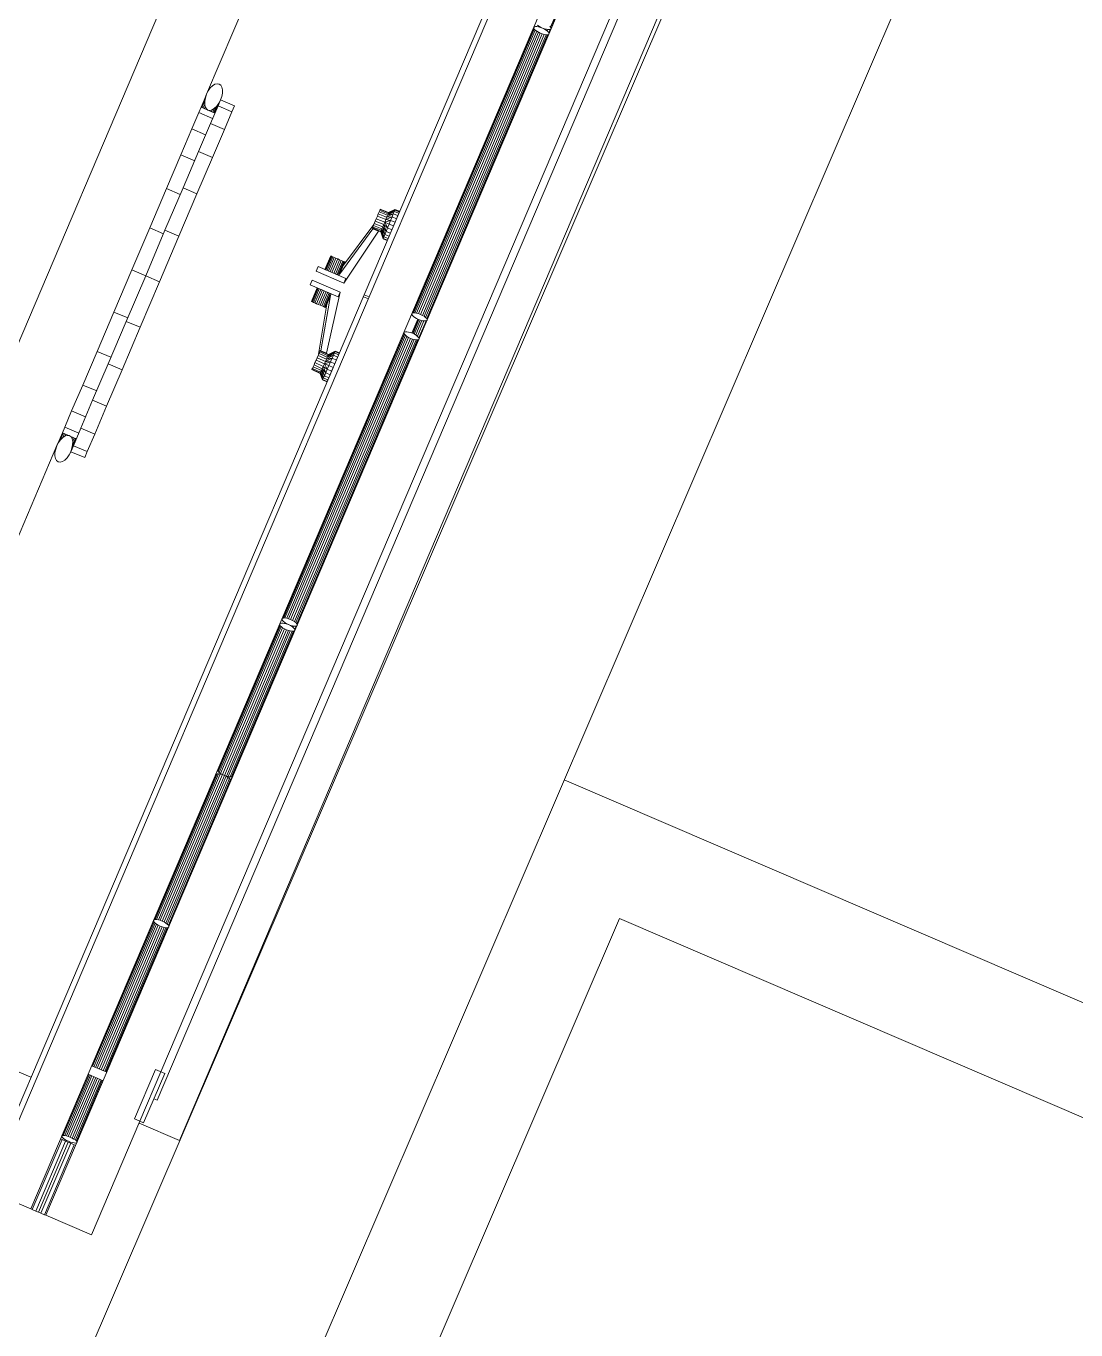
# Model space of a CAD drawing. Header units: metres. Extents: x -48 to 2360, y -1392 to 453.
# Drawn here: x 706.592 to 707.586, y -1268.038 to -1266.804 of the extents above; entities that cross this region are included whole.
import ezdxf

# ---------------------------------------------------------------- set-up
doc = ezdxf.new("R2010")
doc.units = ezdxf.units.M
doc.layers.add('MUEBLES', color=223, linetype='Continuous', lineweight=5, transparency=0.3)
doc.layers.add('TODO', color=210, linetype='Continuous', lineweight=5)

msp = doc.modelspace()

# ---------------------------------------------------------------- linework, layer by layer
at = {"layer": 'MUEBLES', "transparency": 33554585}
for p, q in [((706.7374, -1267.8589), (707.5251, -1266.0092)), ((707.4305, -1266.1436), (706.7163, -1267.8207)), ((707.2782, -1266.199), (706.9122, -1267.0582)), ((706.9169, -1267.0602), (707.2829, -1266.201)), ((707.3107, -1266.2465), (706.5965, -1267.9236)), ((706.6109, -1267.9297), (707.3251, -1266.2527)), ((707.3683, -1266.2711), (706.7198, -1267.7938)), ((706.7629, -1266.8684), (706.9809, -1266.3565)), ((706.3636, -1267.6232), (706.8888, -1266.39)), ((707.1476, -1266.6669), (707.0888, -1266.8048)), ((707.1481, -1266.6678), (707.0893, -1266.8057)), ((707.0728, -1266.8051), (707.0734, -1266.8046)), ((707.0734, -1266.8046), (707.0743, -1266.8043)), ((707.0743, -1266.8043), (707.0757, -1266.8043)), ((707.0757, -1266.8043), (707.0773, -1266.8046)), ((707.0776, -1266.8039), (707.0763, -1266.8029)), ((707.0773, -1266.8046), (707.0792, -1266.8051)), ((707.0793, -1266.8049), (707.0776, -1266.8039)), ((707.0792, -1266.8051), (707.0811, -1266.8058)), ((707.0811, -1266.8057), (707.0793, -1266.8049)), ((707.0879, -1266.8038), (707.0888, -1266.8048)), ((707.0888, -1266.8048), (707.0893, -1266.8057)), ((707.0154, -1266.9407), (707.0728, -1266.8058)), ((707.0161, -1266.941), (707.0733, -1266.8067)), ((707.0172, -1266.9415), (707.0742, -1266.8077)), ((707.0187, -1266.9421), (707.0756, -1266.8087)), ((707.0205, -1266.9429), (707.0772, -1266.8097)), ((707.079, -1266.8106), (707.0223, -1266.9437)), ((707.0809, -1266.8113), (707.0242, -1266.9445)), ((707.0828, -1266.8118), (707.0259, -1266.9452)), ((707.0844, -1266.812), (707.0274, -1266.9458)), ((707.0858, -1266.812), (707.0286, -1266.9463)), ((707.0867, -1266.8117), (707.0293, -1266.9466)), ((707.0728, -1266.8058), (707.0728, -1266.8051)), ((707.0733, -1266.8067), (707.0728, -1266.8058)), ((707.0742, -1266.8077), (707.0733, -1266.8067)), ((707.0756, -1266.8087), (707.0742, -1266.8077)), ((707.0772, -1266.8097), (707.0756, -1266.8087)), ((707.079, -1266.8106), (707.0772, -1266.8097)), ((707.0809, -1266.8113), (707.079, -1266.8106)), ((707.0806, -1266.8055), (707.0805, -1266.8056)), ((707.0808, -1266.8057), (707.0808, -1266.8056)), ((707.0828, -1266.8118), (707.0809, -1266.8113)), ((707.083, -1266.8064), (707.0811, -1266.8057)), ((707.0811, -1266.8058), (707.0829, -1266.8067)), ((707.0815, -1266.806), (707.0815, -1266.8059)), ((707.0826, -1266.8065), (707.0827, -1266.8063)), ((707.0844, -1266.812), (707.0828, -1266.8118)), ((707.0829, -1266.8067), (707.0845, -1266.8076)), ((707.0848, -1266.8069), (707.083, -1266.8064)), ((707.084, -1266.8073), (707.0843, -1266.8068)), ((707.0858, -1266.812), (707.0844, -1266.812)), ((707.0845, -1266.8076), (707.0859, -1266.8086)), ((707.0865, -1266.8072), (707.0848, -1266.8069)), ((707.0856, -1266.8085), (707.0862, -1266.8072)), ((707.0867, -1266.8117), (707.0858, -1266.812)), ((707.0859, -1266.8086), (707.0868, -1266.8096)), ((707.0878, -1266.8072), (707.0865, -1266.8072)), ((707.0872, -1266.8112), (707.0867, -1266.8117)), ((707.0868, -1266.8096), (707.0873, -1266.8105)), ((707.0884, -1266.807), (707.0871, -1266.8102)), ((707.0873, -1266.8105), (707.0872, -1266.8112)), ((707.0888, -1266.8069), (707.0878, -1266.8072)), ((707.0893, -1266.8064), (707.0888, -1266.8069)), ((707.0893, -1266.8057), (707.0893, -1266.8064)), ((706.763, -1266.8682), (706.7646, -1266.8651)), ((706.7646, -1266.8651), (706.7665, -1266.8624)), ((706.7665, -1266.8624), (706.7686, -1266.8603)), ((706.7686, -1266.8603), (706.7708, -1266.8589)), ((706.7708, -1266.8589), (706.7729, -1266.8584)), ((706.7729, -1266.8584), (706.7748, -1266.8587)), ((706.7748, -1266.8587), (706.7764, -1266.8598)), ((706.7764, -1266.8598), (706.7774, -1266.8618)), ((706.7774, -1266.8618), (706.778, -1266.8643)), ((706.778, -1266.8643), (706.7779, -1266.8673)), ((706.7606, -1266.8739), (706.7577, -1266.8806)), ((706.7595, -1266.8771), (706.758, -1266.8806)), ((706.7612, -1266.8749), (706.7589, -1266.8802)), ((706.7595, -1266.8771), (706.7589, -1266.8802)), ((706.7618, -1266.8717), (706.7595, -1266.8771)), ((706.7606, -1266.8739), (706.7595, -1266.8771)), ((706.7612, -1266.8778), (706.7597, -1266.8814)), ((706.7629, -1266.8684), (706.7606, -1266.8739)), ((706.7612, -1266.8748), (706.7619, -1266.8715)), ((706.7618, -1266.8717), (706.7612, -1266.8749)), ((706.7612, -1266.8778), (706.7612, -1266.8748)), ((706.7612, -1266.8749), (706.7612, -1266.8778)), ((706.7612, -1266.8778), (706.7617, -1266.8803)), ((706.7617, -1266.8803), (706.7612, -1266.8778)), ((706.7629, -1266.8684), (706.7618, -1266.8717)), ((706.7619, -1266.8715), (706.763, -1266.8682)), ((706.7629, -1266.8683), (706.7629, -1266.8684)), ((706.7722, -1266.8825), (706.7745, -1266.8771)), ((706.7726, -1266.8797), (706.7745, -1266.8771)), ((706.7746, -1266.8769), (706.7727, -1266.8796)), ((706.7738, -1266.8795), (706.7762, -1266.8738)), ((706.7745, -1266.8771), (706.7761, -1266.874)), ((706.7762, -1266.8738), (706.7746, -1266.8769)), ((706.7761, -1266.874), (706.7761, -1266.8739)), ((706.7773, -1266.8706), (706.7762, -1266.8738)), ((706.7762, -1266.8738), (706.7894, -1266.8795)), ((706.7779, -1266.8673), (706.7773, -1266.8706)), ((706.7489, -1266.9012), (706.7555, -1266.8858)), ((706.7555, -1266.8858), (706.7577, -1266.8806)), ((706.7555, -1266.8858), (706.7687, -1266.8914)), ((706.7577, -1266.8806), (706.7709, -1266.8862)), ((706.7589, -1266.8802), (706.7586, -1266.8809)), ((706.7589, -1266.8802), (706.7589, -1266.8811)), ((706.7617, -1266.8803), (706.761, -1266.882)), ((706.7617, -1266.8803), (706.7628, -1266.8822)), ((706.7628, -1266.8822), (706.7617, -1266.8803)), ((706.7628, -1266.8822), (706.7626, -1266.8826)), ((706.7628, -1266.8822), (706.7643, -1266.8834)), ((706.7643, -1266.8834), (706.7628, -1266.8822)), ((706.7643, -1266.8834), (706.7662, -1266.8837)), ((706.7662, -1266.8837), (706.7643, -1266.8834)), ((706.766, -1266.8841), (706.7662, -1266.8837)), ((706.7662, -1266.8837), (706.7683, -1266.8831)), ((706.7683, -1266.8831), (706.7662, -1266.8837)), ((706.7667, -1266.8961), (706.7738, -1266.8795)), ((706.7676, -1266.8848), (706.7683, -1266.8831)), ((706.7705, -1266.8817), (706.7683, -1266.8831)), ((706.7683, -1266.8831), (706.7705, -1266.8818)), ((706.769, -1266.8853), (706.7705, -1266.8818)), ((706.7697, -1266.8857), (706.7703, -1266.8851)), ((706.77, -1266.8858), (706.7703, -1266.8851)), ((706.7703, -1266.8851), (706.7726, -1266.8797)), ((706.7703, -1266.8851), (706.7722, -1266.8825)), ((706.7727, -1266.8796), (706.7705, -1266.8817)), ((706.7705, -1266.8818), (706.7726, -1266.8797)), ((706.7707, -1266.8861), (706.7722, -1266.8825)), ((706.7722, -1266.8825), (706.7738, -1266.8795)), ((706.7738, -1266.8795), (706.7869, -1266.8851)), ((706.7869, -1266.8851), (706.7799, -1266.9018)), ((706.7894, -1266.8795), (706.7869, -1266.8851)), ((706.7385, -1266.9257), (706.7489, -1266.9012)), ((706.7489, -1266.9012), (706.7621, -1266.9068)), ((706.7554, -1266.9226), (706.7667, -1266.8961)), ((706.7667, -1266.8961), (706.7799, -1266.9018)), ((706.7799, -1266.9018), (706.7686, -1266.9282)), ((706.7249, -1266.9576), (706.7385, -1266.9257)), ((706.7385, -1266.9257), (706.7517, -1266.9313)), ((706.7407, -1266.9571), (706.7554, -1266.9226)), ((706.7686, -1266.9282), (706.7539, -1266.9627)), ((706.7554, -1266.9226), (706.7686, -1266.9282)), ((706.9579, -1267.0756), (707.0154, -1266.9407)), ((706.9589, -1267.0753), (707.0161, -1266.941)), ((706.9603, -1267.0753), (707.0172, -1266.9415)), ((706.9619, -1267.0756), (707.0187, -1266.9421)), ((706.9637, -1267.0761), (707.0205, -1266.9429)), ((706.9656, -1267.0768), (707.0223, -1266.9437)), ((707.0242, -1266.9445), (706.9675, -1267.0777)), ((707.0259, -1266.9452), (706.9691, -1267.0786)), ((707.0274, -1266.9458), (706.9704, -1267.0797)), ((707.0286, -1266.9463), (706.9714, -1267.0806)), ((707.0293, -1266.9466), (706.9718, -1267.0815)), ((706.7091, -1266.9948), (706.7249, -1266.9576)), ((706.7236, -1266.9972), (706.7407, -1266.9571)), ((706.7249, -1266.9576), (706.7381, -1266.9632)), ((706.7539, -1266.9627), (706.7368, -1267.0028)), ((706.7407, -1266.9571), (706.7539, -1266.9627)), ((706.9269, -1266.9783), (706.9273, -1266.9774)), ((706.9273, -1266.9774), (706.9274, -1266.9771)), ((706.9273, -1266.9774), (706.9353, -1266.9806)), ((706.9274, -1266.9771), (706.9354, -1266.9803)), ((706.9414, -1266.9776), (706.9353, -1266.9806)), ((706.9414, -1266.9776), (706.9354, -1266.9803)), ((706.9414, -1266.9776), (706.9412, -1266.978)), ((706.9457, -1266.9792), (706.9414, -1266.9776)), ((706.9218, -1266.9907), (706.9227, -1266.9885)), ((706.9227, -1266.9885), (706.9237, -1266.9862)), ((706.9307, -1266.9917), (706.9227, -1266.9885)), ((706.9237, -1266.9862), (706.9247, -1266.9838)), ((706.9317, -1266.9894), (706.9237, -1266.9862)), ((706.9247, -1266.9838), (706.9256, -1266.9816)), ((706.9247, -1266.9838), (706.9326, -1266.987)), ((706.9256, -1266.9816), (706.9263, -1266.9798)), ((706.9256, -1266.9816), (706.9335, -1266.9848)), ((706.9263, -1266.9798), (706.9269, -1266.9783)), ((706.9263, -1266.9798), (706.9343, -1266.9829)), ((706.9269, -1266.9783), (706.9349, -1266.9815)), ((706.9317, -1266.9894), (706.9307, -1266.9917)), ((706.9326, -1266.987), (706.9317, -1266.9894)), ((706.9372, -1266.9878), (706.9317, -1266.9894)), ((706.9358, -1266.9914), (706.9317, -1266.9894)), ((706.9317, -1266.9894), (706.9343, -1266.995)), ((706.9386, -1266.9845), (706.9326, -1266.987)), ((706.9335, -1266.9848), (706.9326, -1266.987)), ((706.9326, -1266.987), (706.9372, -1266.9878)), ((706.9398, -1266.9816), (706.9335, -1266.9848)), ((706.9343, -1266.9829), (706.9335, -1266.9848)), ((706.9335, -1266.9848), (706.9386, -1266.9845)), ((706.9407, -1266.9794), (706.9343, -1266.9829)), ((706.9349, -1266.9815), (706.9343, -1266.9829)), ((706.9343, -1266.9829), (706.9398, -1266.9816)), ((706.9412, -1266.978), (706.9349, -1266.9815)), ((706.9407, -1266.9794), (706.9349, -1266.9815)), ((706.9353, -1266.9806), (706.9349, -1266.9815)), ((706.9412, -1266.978), (706.9353, -1266.9806)), ((706.9354, -1266.9803), (706.9353, -1266.9806)), ((706.9372, -1266.9878), (706.9358, -1266.9914)), ((706.9386, -1266.9845), (706.9372, -1266.9878)), ((706.9415, -1266.9895), (706.9372, -1266.9878)), ((706.9398, -1266.9816), (706.9386, -1266.9845)), ((706.9428, -1266.9862), (706.9386, -1266.9845)), ((706.9407, -1266.9794), (706.9398, -1266.9816)), ((706.944, -1266.9833), (706.9398, -1266.9816)), ((706.94, -1266.9931), (706.9415, -1266.9895)), ((706.9407, -1266.9794), (706.9412, -1266.978)), ((706.9449, -1266.9811), (706.9407, -1266.9794)), ((706.9455, -1266.9797), (706.9412, -1266.978)), ((706.9415, -1266.9895), (706.9428, -1266.9862)), ((706.9418, -1266.9888), (706.9418, -1266.9888)), ((706.9425, -1266.987), (706.9426, -1266.987)), ((706.9428, -1266.9862), (706.944, -1266.9833)), ((706.9431, -1266.9856), (706.9432, -1266.9856)), ((706.9434, -1266.9847), (706.9435, -1266.9848)), ((706.9435, -1266.9844), (706.9437, -1266.9845)), ((706.944, -1266.9833), (706.9449, -1266.9811)), ((706.9449, -1266.9811), (706.9455, -1266.9797)), ((706.9455, -1266.9797), (706.9457, -1266.9792)), ((706.6921, -1267.0347), (706.7091, -1266.9948)), ((706.7053, -1267.0403), (706.7236, -1266.9972)), ((706.7091, -1266.9948), (706.7223, -1267.0004)), ((706.7236, -1266.9972), (706.7368, -1267.0028)), ((706.9204, -1266.9957), (706.8891, -1267.0383)), ((706.9214, -1266.9917), (706.8925, -1267.0302)), ((706.8931, -1267.0472), (706.9257, -1266.9979)), ((706.92, -1266.9953), (706.9201, -1266.995)), ((706.9279, -1266.9985), (706.92, -1266.9953)), ((706.9201, -1266.995), (706.9205, -1266.9941)), ((706.9281, -1266.9982), (706.9201, -1266.995)), ((706.9205, -1266.9955), (706.9204, -1266.9957)), ((706.9204, -1266.9957), (706.9257, -1266.9979)), ((706.9205, -1266.9941), (706.9211, -1266.9926)), ((706.9284, -1266.9972), (706.9205, -1266.9941)), ((706.9211, -1266.9926), (706.9218, -1266.9907)), ((706.929, -1266.9958), (706.9211, -1266.9926)), ((706.9298, -1266.9939), (706.9218, -1266.9907)), ((706.9257, -1266.9979), (706.9259, -1266.9976)), ((706.9281, -1266.9982), (706.9279, -1266.9985)), ((706.9279, -1266.9985), (706.9301, -1267.0053)), ((706.9284, -1266.9972), (706.9281, -1266.9982)), ((706.9281, -1266.9982), (706.9301, -1267.0053)), ((706.9281, -1266.9982), (706.9303, -1267.0048)), ((706.929, -1266.9958), (706.9284, -1266.9972)), ((706.9284, -1266.9972), (706.9308, -1267.0034)), ((706.9284, -1266.9972), (706.9303, -1267.0048)), ((706.9298, -1266.9939), (706.929, -1266.9958)), ((706.9317, -1267.0012), (706.929, -1266.9958)), ((706.929, -1266.9958), (706.9308, -1267.0034)), ((706.9307, -1266.9917), (706.9298, -1266.9939)), ((706.9298, -1266.9939), (706.9329, -1266.9983)), ((706.9298, -1266.9939), (706.9317, -1267.0012)), ((706.9343, -1266.995), (706.9307, -1266.9917)), ((706.9307, -1266.9917), (706.9329, -1266.9983)), ((706.9317, -1267.0012), (706.9308, -1267.0034)), ((706.9329, -1266.9983), (706.9317, -1267.0012)), ((706.9317, -1267.0012), (706.9358, -1267.0028)), ((706.9343, -1266.995), (706.9329, -1266.9983)), ((706.9329, -1266.9983), (706.937, -1267)), ((706.9358, -1266.9914), (706.9343, -1266.995)), ((706.9343, -1266.995), (706.9385, -1266.9967)), ((706.94, -1266.9931), (706.9358, -1266.9914)), ((706.94, -1266.9931), (706.94, -1266.9931)), ((706.9409, -1266.9909), (706.9409, -1266.9909)), ((706.7368, -1267.0028), (706.7185, -1267.0459)), ((706.9303, -1267.0048), (706.9301, -1267.0053)), ((706.9301, -1267.0053), (706.9341, -1267.0069)), ((706.9308, -1267.0034), (706.9303, -1267.0048)), ((706.9303, -1267.0048), (706.9343, -1267.0064)), ((706.9308, -1267.0034), (706.9349, -1267.005)), ((706.8751, -1267.0344), (706.8806, -1267.0215)), ((706.8754, -1267.0345), (706.8809, -1267.0216)), ((706.876, -1267.0348), (706.8815, -1267.0219)), ((706.8771, -1267.0353), (706.8826, -1267.0223)), ((706.8784, -1267.0358), (706.8839, -1267.0229)), ((706.88, -1267.0365), (706.8855, -1267.0236)), ((706.8806, -1267.0215), (706.8809, -1267.0216)), ((706.8809, -1267.0216), (706.8815, -1267.0219)), ((706.8815, -1267.0219), (706.8826, -1267.0223)), ((706.8817, -1267.0372), (706.8872, -1267.0243)), ((706.8826, -1267.0223), (706.8839, -1267.0229)), ((706.8889, -1267.0251), (706.8834, -1267.038)), ((706.8839, -1267.0229), (706.8855, -1267.0236)), ((706.8905, -1267.0257), (706.885, -1267.0387)), ((706.8855, -1267.0236), (706.8872, -1267.0243)), ((706.8919, -1267.0263), (706.8864, -1267.0392)), ((706.8872, -1267.0243), (706.8889, -1267.0251)), ((706.8929, -1267.0268), (706.8874, -1267.0397)), ((706.8936, -1267.027), (706.8881, -1267.04)), ((706.8938, -1267.0271), (706.8883, -1267.0401)), ((706.8889, -1267.0251), (706.8905, -1267.0257)), ((706.8905, -1267.0257), (706.8919, -1267.0263)), ((706.8919, -1267.0263), (706.8929, -1267.0268)), ((706.8929, -1267.0268), (706.8936, -1267.027)), ((706.8936, -1267.027), (706.8938, -1267.0271)), ((706.6751, -1267.0746), (706.6921, -1267.0347)), ((706.7053, -1267.0403), (706.6921, -1267.0347)), ((706.8667, -1267.0359), (706.8685, -1267.0316)), ((706.8931, -1267.0472), (706.8667, -1267.0359)), ((706.8685, -1267.0316), (706.8949, -1267.0429)), ((706.6869, -1267.0834), (706.7053, -1267.0403)), ((706.7185, -1267.0459), (706.7001, -1267.089)), ((706.7185, -1267.0459), (706.7053, -1267.0403)), ((706.863, -1267.0445), (706.8612, -1267.0489)), ((706.8612, -1267.0489), (706.8876, -1267.0601)), ((706.8678, -1267.0517), (706.8623, -1267.0646)), ((706.868, -1267.0518), (706.8625, -1267.0647)), ((706.8894, -1267.0558), (706.863, -1267.0445)), ((706.8949, -1267.0429), (706.8931, -1267.0472)), ((706.5461, -1267.918), (706.9122, -1267.0582)), ((706.9169, -1267.0602), (706.5508, -1267.92)), ((706.8687, -1267.052), (706.8632, -1267.065)), ((706.8697, -1267.0525), (706.8642, -1267.0654)), ((706.8711, -1267.0531), (706.8656, -1267.066)), ((706.8727, -1267.0537), (706.8672, -1267.0667)), ((706.8744, -1267.0545), (706.8689, -1267.0674)), ((706.8706, -1267.0681), (706.8761, -1267.0552)), ((706.8712, -1267.1112), (706.8802, -1267.059)), ((706.8722, -1267.0688), (706.8777, -1267.0559)), ((706.8736, -1267.0694), (706.8791, -1267.0565)), ((706.8746, -1267.0698), (706.8801, -1267.0569)), ((706.8753, -1267.0701), (706.8808, -1267.0572)), ((706.8755, -1267.0702), (706.881, -1267.0573)), ((706.8894, -1267.0558), (706.8765, -1267.1134)), ((706.8876, -1267.0601), (706.8894, -1267.0558)), ((706.9115, -1267.0601), (706.9162, -1267.0621)), ((706.9122, -1267.0582), (706.9169, -1267.0602)), ((706.6593, -1267.1118), (706.6751, -1267.0746)), ((706.6883, -1267.0802), (706.6751, -1267.0746)), ((706.8623, -1267.0646), (706.8625, -1267.0647)), ((706.8625, -1267.0647), (706.8632, -1267.065)), ((706.8632, -1267.065), (706.8642, -1267.0654)), ((706.8642, -1267.0654), (706.8656, -1267.066)), ((706.8656, -1267.066), (706.8672, -1267.0667)), ((706.8672, -1267.0667), (706.8689, -1267.0674)), ((706.8689, -1267.0674), (706.8706, -1267.0681)), ((706.8691, -1267.1146), (706.8768, -1267.0672)), ((706.8706, -1267.0681), (706.8722, -1267.0688)), ((706.8722, -1267.0688), (706.8736, -1267.0694)), ((706.8736, -1267.0694), (706.8746, -1267.0698)), ((706.8746, -1267.0698), (706.8753, -1267.0701)), ((706.8753, -1267.0701), (706.8755, -1267.0702)), ((706.9574, -1267.0761), (706.9579, -1267.0756)), ((706.9574, -1267.0768), (706.9574, -1267.0761)), ((706.9579, -1267.0756), (706.9589, -1267.0753)), ((706.9589, -1267.0753), (706.9603, -1267.0753)), ((706.9603, -1267.0753), (706.9619, -1267.0756)), ((706.9619, -1267.0756), (706.9637, -1267.0761)), ((706.9637, -1267.0761), (706.9656, -1267.0768)), ((706.6698, -1267.1235), (706.6869, -1267.0834)), ((706.7001, -1267.089), (706.6869, -1267.0834)), ((706.9579, -1267.0777), (706.9574, -1267.0768)), ((706.9631, -1267.0813), (706.9575, -1267.0945)), ((706.9577, -1267.0946), (706.9633, -1267.0814)), ((706.9588, -1267.0787), (706.9579, -1267.0777)), ((706.9585, -1267.0949), (706.9641, -1267.0817)), ((706.9601, -1267.0797), (706.9588, -1267.0787)), ((706.9596, -1267.0955), (706.9652, -1267.0822)), ((706.9618, -1267.0807), (706.9601, -1267.0797)), ((706.961, -1267.0963), (706.9668, -1267.0826)), ((706.9636, -1267.0816), (706.9618, -1267.0807)), ((706.9626, -1267.0974), (706.9687, -1267.083)), ((706.9655, -1267.0823), (706.9636, -1267.0816)), ((706.971, -1267.0829), (706.964, -1267.0991)), ((706.9673, -1267.0828), (706.9655, -1267.0823)), ((706.9656, -1267.0768), (706.9675, -1267.0777)), ((706.969, -1267.083), (706.9673, -1267.0828)), ((706.9675, -1267.0777), (706.9691, -1267.0786)), ((706.9704, -1267.083), (706.969, -1267.083)), ((706.9691, -1267.0786), (706.9704, -1267.0797)), ((706.9704, -1267.0797), (706.9714, -1267.0806)), ((706.9713, -1267.0828), (706.9704, -1267.083)), ((706.9718, -1267.0822), (706.9713, -1267.0828)), ((706.9714, -1267.0806), (706.9718, -1267.0815)), ((706.9718, -1267.0815), (706.9718, -1267.0822)), ((706.7001, -1267.089), (706.683, -1267.1292)), ((706.8923, -1267.2296), (706.9498, -1267.0947)), ((706.8931, -1267.2299), (706.9503, -1267.0956)), ((706.8942, -1267.2304), (706.9512, -1267.0966)), ((706.8957, -1267.2311), (706.9525, -1267.0976)), ((706.8974, -1267.2318), (706.9541, -1267.0986)), ((706.956, -1267.0995), (706.8993, -1267.2326)), ((706.9579, -1267.1002), (706.9012, -1267.2334)), ((706.9597, -1267.1007), (706.9029, -1267.2341)), ((706.9614, -1267.101), (706.9044, -1267.2348)), ((706.9627, -1267.1009), (706.9055, -1267.2353)), ((706.9637, -1267.1007), (706.9062, -1267.2356)), ((706.9498, -1267.094), (706.9503, -1267.0935)), ((706.9498, -1267.0947), (706.9498, -1267.094)), ((706.9503, -1267.0956), (706.9498, -1267.0947)), ((706.9503, -1267.0935), (706.9513, -1267.0932)), ((706.9512, -1267.0966), (706.9503, -1267.0956)), ((706.9525, -1267.0976), (706.9512, -1267.0966)), ((706.9513, -1267.0932), (706.9526, -1267.0932)), ((706.9541, -1267.0986), (706.9525, -1267.0976)), ((706.9526, -1267.0932), (706.9543, -1267.0935)), ((706.956, -1267.0995), (706.9541, -1267.0986)), ((706.9543, -1267.0935), (706.9561, -1267.094)), ((706.9579, -1267.1002), (706.956, -1267.0995)), ((706.9561, -1267.094), (706.958, -1267.0947)), ((706.9597, -1267.1007), (706.9579, -1267.1002)), ((706.958, -1267.0947), (706.9598, -1267.0956)), ((706.9614, -1267.101), (706.9597, -1267.1007)), ((706.9598, -1267.0956), (706.9615, -1267.0966)), ((706.9627, -1267.1009), (706.9614, -1267.101)), ((706.9615, -1267.0966), (706.9628, -1267.0976)), ((706.9637, -1267.1007), (706.9627, -1267.1009)), ((706.9628, -1267.0976), (706.9637, -1267.0986)), ((706.9637, -1267.0986), (706.9642, -1267.0994)), ((706.9642, -1267.1002), (706.9637, -1267.1007)), ((706.9642, -1267.0994), (706.9642, -1267.1002)), ((706.6457, -1267.1437), (706.6593, -1267.1118)), ((706.6724, -1267.1174), (706.6593, -1267.1118)), ((706.8701, -1267.1123), (706.8695, -1267.1138)), ((706.8705, -1267.1114), (706.8701, -1267.1123)), ((706.8779, -1267.1159), (706.8701, -1267.1123)), ((706.8706, -1267.1111), (706.8705, -1267.1114)), ((706.8783, -1267.115), (706.8705, -1267.1114)), ((706.8785, -1267.1147), (706.8706, -1267.1111)), ((706.8712, -1267.1114), (706.8712, -1267.1112)), ((706.8712, -1267.1112), (706.8765, -1267.1134)), ((706.8765, -1267.1134), (706.8764, -1267.1137)), ((706.8773, -1267.1173), (706.884, -1267.1133)), ((706.8779, -1267.1159), (706.8846, -1267.112)), ((706.8779, -1267.1159), (706.884, -1267.1133)), ((706.8783, -1267.115), (706.8848, -1267.1115)), ((706.8783, -1267.115), (706.8846, -1267.112)), ((706.8785, -1267.1147), (706.8848, -1267.1115)), ((706.8831, -1267.1155), (706.884, -1267.1133)), ((706.884, -1267.1133), (706.8846, -1267.112)), ((706.884, -1267.1133), (706.888, -1267.1151)), ((706.8846, -1267.112), (706.8848, -1267.1115)), ((706.8846, -1267.112), (706.8886, -1267.1138)), ((706.8848, -1267.1115), (706.8888, -1267.1133)), ((706.6551, -1267.158), (706.6698, -1267.1235)), ((706.683, -1267.1292), (706.6698, -1267.1235)), ((706.8647, -1267.1246), (706.8638, -1267.1265)), ((706.8656, -1267.1224), (706.8647, -1267.1246)), ((706.8647, -1267.1246), (706.8725, -1267.1282)), ((706.8667, -1267.1201), (706.8656, -1267.1224)), ((706.8656, -1267.1224), (706.8735, -1267.126)), ((706.8677, -1267.1178), (706.8667, -1267.1201)), ((706.8745, -1267.1237), (706.8667, -1267.1201)), ((706.8686, -1267.1156), (706.8677, -1267.1178)), ((706.8755, -1267.1213), (706.8677, -1267.1178)), ((706.8695, -1267.1138), (706.8686, -1267.1156)), ((706.8765, -1267.1192), (706.8686, -1267.1156)), ((706.8773, -1267.1173), (706.8695, -1267.1138)), ((706.8725, -1267.1282), (706.8735, -1267.126)), ((706.8735, -1267.126), (706.8745, -1267.1237)), ((706.8758, -1267.132), (706.8735, -1267.126)), ((706.8735, -1267.126), (706.8772, -1267.1287)), ((706.8745, -1267.1237), (706.8755, -1267.1213)), ((706.8745, -1267.1237), (706.8804, -1267.1216)), ((706.8788, -1267.1252), (706.8745, -1267.1237)), ((706.8772, -1267.1287), (706.8745, -1267.1237)), ((706.8755, -1267.1213), (706.8818, -1267.1183)), ((706.8755, -1267.1213), (706.8765, -1267.1192)), ((706.8804, -1267.1216), (706.8755, -1267.1213)), ((706.8765, -1267.1192), (706.8831, -1267.1155)), ((706.8765, -1267.1192), (706.8773, -1267.1173)), ((706.8765, -1267.1192), (706.8818, -1267.1183)), ((706.8772, -1267.1287), (706.8788, -1267.1252)), ((706.8831, -1267.1155), (706.8773, -1267.1173)), ((706.8773, -1267.1173), (706.8779, -1267.1159)), ((706.8779, -1267.1159), (706.8783, -1267.115)), ((706.8783, -1267.115), (706.8785, -1267.1147)), ((706.8788, -1267.1252), (706.8804, -1267.1216)), ((706.8829, -1267.1271), (706.8788, -1267.1252)), ((706.8804, -1267.1216), (706.8818, -1267.1183)), ((706.8804, -1267.1216), (706.8844, -1267.1235)), ((706.8818, -1267.1183), (706.8831, -1267.1155)), ((706.8818, -1267.1183), (706.8859, -1267.1202)), ((706.8831, -1267.1155), (706.8871, -1267.1173)), ((706.683, -1267.1292), (706.6683, -1267.1636)), ((706.8628, -1267.1288), (706.8627, -1267.1291)), ((706.8627, -1267.1291), (706.8705, -1267.1326)), ((706.8632, -1267.1279), (706.8628, -1267.1288)), ((706.8628, -1267.1288), (706.8706, -1267.1323)), ((706.8638, -1267.1265), (706.8632, -1267.1279)), ((706.8632, -1267.1279), (706.871, -1267.1314)), ((706.8638, -1267.1265), (706.8717, -1267.13)), ((706.8705, -1267.1326), (706.8706, -1267.1323)), ((706.8727, -1267.1389), (706.8705, -1267.1326)), ((706.8706, -1267.1323), (706.871, -1267.1314)), ((706.8729, -1267.1384), (706.8706, -1267.1323)), ((706.8727, -1267.1389), (706.8706, -1267.1323)), ((706.871, -1267.1314), (706.8717, -1267.13)), ((706.8735, -1267.137), (706.871, -1267.1314)), ((706.8729, -1267.1384), (706.871, -1267.1314)), ((706.8717, -1267.13), (706.8725, -1267.1282)), ((706.8735, -1267.137), (706.8717, -1267.13)), ((706.8717, -1267.13), (706.8745, -1267.1349)), ((706.8745, -1267.1349), (706.8725, -1267.1282)), ((706.8725, -1267.1282), (706.8758, -1267.132)), ((706.8735, -1267.137), (706.8729, -1267.1384)), ((706.8735, -1267.137), (706.8745, -1267.1349)), ((706.8777, -1267.1389), (706.8735, -1267.137)), ((706.8745, -1267.1349), (706.8758, -1267.132)), ((706.8787, -1267.1367), (706.8745, -1267.1349)), ((706.8758, -1267.132), (706.8772, -1267.1287)), ((706.8799, -1267.1339), (706.8758, -1267.132)), ((706.8814, -1267.1306), (706.8772, -1267.1287)), ((706.8787, -1267.1367), (706.8777, -1267.1389)), ((706.8799, -1267.1339), (706.8787, -1267.1367)), ((706.8791, -1267.1356), (706.8793, -1267.1357)), ((706.8793, -1267.1353), (706.8794, -1267.1354)), ((706.8797, -1267.1345), (706.8798, -1267.1345)), ((706.8814, -1267.1306), (706.8799, -1267.1339)), ((706.8803, -1267.1331), (706.8803, -1267.1332)), ((706.881, -1267.1313), (706.8811, -1267.1314)), ((706.8829, -1267.1271), (706.8814, -1267.1306)), ((706.882, -1267.1293), (706.882, -1267.1293)), ((706.8829, -1267.127), (706.8829, -1267.1271)), ((706.6352, -1267.1682), (706.6457, -1267.1437)), ((706.6589, -1267.1493), (706.6457, -1267.1437)), ((706.8727, -1267.1389), (706.8729, -1267.1384)), ((706.8769, -1267.1408), (706.8727, -1267.1389)), ((706.8771, -1267.1403), (706.8729, -1267.1384)), ((706.8771, -1267.1403), (706.8769, -1267.1408)), ((706.8777, -1267.1389), (706.8771, -1267.1403)), ((706.6439, -1267.1845), (706.6551, -1267.158)), ((706.6683, -1267.1636), (706.6551, -1267.158)), ((706.6287, -1267.1836), (706.6352, -1267.1682)), ((706.6484, -1267.1738), (706.6352, -1267.1682)), ((706.6683, -1267.1636), (706.6571, -1267.1901)), ((706.6264, -1267.1888), (706.6287, -1267.1836)), ((706.6419, -1267.1892), (706.6287, -1267.1836)), ((706.6368, -1267.2011), (706.6439, -1267.1845)), ((706.6571, -1267.1901), (706.6439, -1267.1845)), ((706.6212, -1267.2012), (706.6228, -1267.1981)), ((706.6236, -1267.1955), (706.6213, -1267.201)), ((706.6228, -1267.1979), (706.6213, -1267.201)), ((706.6251, -1267.1925), (706.6228, -1267.1979)), ((706.6247, -1267.1953), (706.6228, -1267.1979)), ((706.6228, -1267.1981), (706.6247, -1267.1954)), ((706.6264, -1267.1888), (706.6236, -1267.1955)), ((706.6251, -1267.1925), (706.6236, -1267.1955)), ((706.627, -1267.1899), (706.6247, -1267.1953)), ((706.6269, -1267.1932), (706.6247, -1267.1953)), ((706.6247, -1267.1954), (706.6268, -1267.1933)), ((706.6267, -1267.1889), (706.6251, -1267.1925)), ((706.627, -1267.1899), (706.6251, -1267.1925)), ((706.6396, -1267.1945), (706.6264, -1267.1888)), ((706.6268, -1267.1933), (706.629, -1267.1919)), ((706.6284, -1267.1897), (706.6269, -1267.1932)), ((706.629, -1267.1919), (706.6269, -1267.1932)), ((706.6273, -1267.1892), (706.627, -1267.1899)), ((706.6276, -1267.1893), (706.627, -1267.1899)), ((706.6297, -1267.1902), (706.629, -1267.1919)), ((706.629, -1267.1919), (706.6311, -1267.1913)), ((706.6311, -1267.1913), (706.629, -1267.1919)), ((706.6313, -1267.1909), (706.6311, -1267.1913)), ((706.6311, -1267.1913), (706.633, -1267.1916)), ((706.633, -1267.1916), (706.6311, -1267.1913)), ((706.633, -1267.1916), (706.6346, -1267.1928)), ((706.6346, -1267.1928), (706.633, -1267.1916)), ((706.6346, -1267.1928), (706.6347, -1267.1924)), ((706.6346, -1267.1928), (706.6356, -1267.1947)), ((706.6356, -1267.1947), (706.6346, -1267.1928)), ((706.6356, -1267.1947), (706.6363, -1267.1931)), ((706.6356, -1267.1947), (706.6362, -1267.1972)), ((706.6362, -1267.1972), (706.6356, -1267.1947)), ((706.6356, -1267.2033), (706.6379, -1267.1979)), ((706.6362, -1267.1972), (706.6361, -1267.2002)), ((706.6362, -1267.1972), (706.6377, -1267.1936)), ((706.6362, -1267.2001), (706.6384, -1267.1948)), ((706.6362, -1267.2001), (706.6362, -1267.1972)), ((706.6368, -1267.2011), (706.6379, -1267.1979)), ((706.6379, -1267.1979), (706.6394, -1267.1944)), ((706.6379, -1267.1979), (706.6384, -1267.1948)), ((706.6384, -1267.1948), (706.6384, -1267.194)), ((706.6384, -1267.1948), (706.6387, -1267.1941)), ((706.6571, -1267.1901), (706.65, -1267.2067)), ((706.4032, -1267.7129), (706.6213, -1267.201)), ((706.6194, -1267.2077), (706.6201, -1267.2045)), ((706.6194, -1267.2107), (706.6194, -1267.2077)), ((706.6199, -1267.2133), (706.6194, -1267.2107)), ((706.6201, -1267.2045), (706.6212, -1267.2012)), ((706.6213, -1267.201), (706.6212, -1267.2011)), ((706.6328, -1267.2099), (706.6309, -1267.2126)), ((706.6344, -1267.2068), (706.6328, -1267.2099)), ((706.6344, -1267.2068), (706.6368, -1267.2011)), ((706.6355, -1267.2035), (706.6344, -1267.2068)), ((706.6344, -1267.2067), (706.6345, -1267.2066)), ((706.6476, -1267.2124), (706.6344, -1267.2068)), ((706.6345, -1267.2066), (706.6356, -1267.2033)), ((706.6361, -1267.2002), (706.6355, -1267.2035)), ((706.6356, -1267.2033), (706.6362, -1267.2001)), ((706.65, -1267.2067), (706.6368, -1267.2011)), ((706.65, -1267.2067), (706.6476, -1267.2124)), ((706.621, -1267.2152), (706.6199, -1267.2133)), ((706.6225, -1267.2163), (706.621, -1267.2152)), ((706.6244, -1267.2166), (706.6225, -1267.2163)), ((706.6265, -1267.2161), (706.6244, -1267.2166)), ((706.6287, -1267.2147), (706.6265, -1267.2161)), ((706.6309, -1267.2126), (706.6287, -1267.2147)), ((706.8349, -1267.3645), (706.8923, -1267.2296)), ((706.8358, -1267.3643), (706.8931, -1267.2299)), ((706.8372, -1267.3642), (706.8942, -1267.2304)), ((706.8389, -1267.3645), (706.8957, -1267.2311)), ((706.8407, -1267.365), (706.8974, -1267.2318)), ((706.8426, -1267.3657), (706.8993, -1267.2326)), ((706.9012, -1267.2334), (706.8444, -1267.3666)), ((706.9029, -1267.2341), (706.8461, -1267.3676)), ((706.9044, -1267.2348), (706.8474, -1267.3686)), ((706.9055, -1267.2353), (706.8483, -1267.3696)), ((706.9062, -1267.2356), (706.8488, -1267.3704)), ((706.7736, -1267.5085), (706.8323, -1267.3706)), ((706.774, -1267.5094), (706.8328, -1267.3715)), ((706.775, -1267.5104), (706.8337, -1267.3724)), ((706.8323, -1267.3699), (706.8328, -1267.3693)), ((706.8323, -1267.3706), (706.8323, -1267.3699)), ((706.8328, -1267.3715), (706.8323, -1267.3706)), ((706.8328, -1267.3693), (706.8338, -1267.3691)), ((706.8337, -1267.3724), (706.8328, -1267.3715)), ((706.835, -1267.3735), (706.8337, -1267.3724)), ((706.8338, -1267.3691), (706.8351, -1267.3691)), ((706.8344, -1267.365), (706.8349, -1267.3645)), ((706.8344, -1267.3658), (706.8344, -1267.365)), ((706.8348, -1267.3666), (706.8344, -1267.3658)), ((706.8358, -1267.3676), (706.8348, -1267.3666)), ((706.8349, -1267.3645), (706.8358, -1267.3643)), ((706.8351, -1267.3691), (706.8368, -1267.3693)), ((706.8358, -1267.3643), (706.8372, -1267.3642)), ((706.8371, -1267.3686), (706.8358, -1267.3676)), ((706.8368, -1267.3693), (706.8386, -1267.3698)), ((706.8387, -1267.3696), (706.8371, -1267.3686)), ((706.8372, -1267.3642), (706.8389, -1267.3645)), ((706.8386, -1267.3698), (706.8405, -1267.3705)), ((706.8406, -1267.3705), (706.8387, -1267.3696)), ((706.8389, -1267.3645), (706.8407, -1267.365)), ((706.8401, -1267.3702), (706.84, -1267.3703)), ((706.8403, -1267.3704), (706.8403, -1267.3704)), ((706.8405, -1267.3705), (706.8424, -1267.3714)), ((706.8425, -1267.3712), (706.8406, -1267.3705)), ((706.8407, -1267.365), (706.8426, -1267.3657)), ((706.841, -1267.3708), (706.841, -1267.3707)), ((706.8421, -1267.3713), (706.8422, -1267.3711)), ((706.8424, -1267.3714), (706.844, -1267.3724)), ((706.8443, -1267.3717), (706.8425, -1267.3712)), ((706.8426, -1267.3657), (706.8444, -1267.3666)), ((706.8435, -1267.3721), (706.8438, -1267.3716)), ((706.844, -1267.3724), (706.8453, -1267.3734)), ((706.8459, -1267.372), (706.8443, -1267.3717)), ((706.8444, -1267.3666), (706.8461, -1267.3676)), ((706.8451, -1267.3732), (706.8457, -1267.3719)), ((706.8473, -1267.372), (706.8459, -1267.372)), ((706.8461, -1267.3676), (706.8474, -1267.3686)), ((706.8479, -1267.3718), (706.8466, -1267.3749)), ((706.8483, -1267.3717), (706.8473, -1267.372)), ((706.8474, -1267.3686), (706.8483, -1267.3696)), ((706.8483, -1267.3696), (706.8488, -1267.3704)), ((706.8488, -1267.3712), (706.8483, -1267.3717)), ((706.8488, -1267.3704), (706.8488, -1267.3712)), ((706.7763, -1267.5114), (706.835, -1267.3735)), ((706.7779, -1267.5124), (706.8367, -1267.3744)), ((706.8385, -1267.3753), (706.7798, -1267.5132)), ((706.8404, -1267.376), (706.7817, -1267.5139)), ((706.8422, -1267.3765), (706.7835, -1267.5144)), ((706.8439, -1267.3768), (706.7852, -1267.5147)), ((706.8452, -1267.3768), (706.7865, -1267.5147)), ((706.8462, -1267.3765), (706.7875, -1267.5144)), ((706.8367, -1267.3744), (706.835, -1267.3735)), ((706.8385, -1267.3753), (706.8367, -1267.3744)), ((706.8404, -1267.376), (706.8385, -1267.3753)), ((706.8422, -1267.3765), (706.8404, -1267.376)), ((706.8439, -1267.3768), (706.8422, -1267.3765)), ((706.8452, -1267.3768), (706.8439, -1267.3768)), ((706.8462, -1267.3765), (706.8452, -1267.3768)), ((706.8453, -1267.3734), (706.8463, -1267.3744)), ((706.8467, -1267.376), (706.8462, -1267.3765)), ((706.8463, -1267.3744), (706.8467, -1267.3753)), ((706.8467, -1267.3753), (706.8467, -1267.376)), ((706.7736, -1267.5085), (706.7736, -1267.5078)), ((706.774, -1267.5094), (706.7736, -1267.5085)), ((706.7133, -1267.65), (706.7721, -1267.512)), ((706.7143, -1267.6497), (706.773, -1267.5118)), ((706.7156, -1267.6497), (706.7744, -1267.5118)), ((706.7173, -1267.6499), (706.776, -1267.512)), ((706.7191, -1267.6504), (706.7779, -1267.5125)), ((706.721, -1267.6512), (706.7798, -1267.5132)), ((706.7816, -1267.5141), (706.7229, -1267.652)), ((706.7832, -1267.5151), (706.7245, -1267.653)), ((706.7846, -1267.5161), (706.7258, -1267.654)), ((706.7855, -1267.5171), (706.7268, -1267.655)), ((706.786, -1267.518), (706.7272, -1267.6559)), ((706.7715, -1267.5126), (706.7721, -1267.512)), ((706.7721, -1267.512), (706.773, -1267.5118)), ((706.773, -1267.5118), (706.7744, -1267.5118)), ((706.775, -1267.5104), (706.774, -1267.5094)), ((706.7744, -1267.5118), (706.776, -1267.512)), ((706.7763, -1267.5114), (706.775, -1267.5104)), ((706.776, -1267.512), (706.7779, -1267.5125)), ((706.7779, -1267.5124), (706.7763, -1267.5114)), ((706.7798, -1267.5132), (706.7779, -1267.5124)), ((706.7779, -1267.5125), (706.7798, -1267.5132)), ((706.7793, -1267.513), (706.7792, -1267.513)), ((706.7795, -1267.5131), (706.7795, -1267.5131)), ((706.7817, -1267.5139), (706.7798, -1267.5132)), ((706.7798, -1267.5132), (706.7816, -1267.5141)), ((706.7802, -1267.5134), (706.7802, -1267.5134)), ((706.7813, -1267.514), (706.7814, -1267.5138)), ((706.7816, -1267.5141), (706.7832, -1267.5151)), ((706.7835, -1267.5144), (706.7817, -1267.5139)), ((706.7827, -1267.5148), (706.783, -1267.5143)), ((706.7832, -1267.5151), (706.7846, -1267.5161)), ((706.7852, -1267.5147), (706.7835, -1267.5144)), ((706.7843, -1267.5159), (706.7849, -1267.5147)), ((706.7846, -1267.5161), (706.7855, -1267.5171)), ((706.7865, -1267.5147), (706.7852, -1267.5147)), ((706.7855, -1267.5171), (706.786, -1267.518)), ((706.7858, -1267.5176), (706.7871, -1267.5145)), ((706.786, -1267.518), (706.7859, -1267.5187)), ((706.7875, -1267.5144), (706.7865, -1267.5147)), ((706.788, -1267.5139), (706.7875, -1267.5144)), ((706.0367, -1267.5605), (706.5967, -1267.799)), ((706.6544, -1267.7883), (706.7128, -1267.6512)), ((706.6551, -1267.7886), (706.7133, -1267.6521)), ((706.6563, -1267.7891), (706.7142, -1267.6531)), ((706.6578, -1267.7897), (706.7155, -1267.6541)), ((706.6595, -1267.7904), (706.7172, -1267.6551)), ((706.6614, -1267.7912), (706.719, -1267.6559)), ((706.7209, -1267.6566), (706.6632, -1267.792)), ((706.7128, -1267.6505), (706.7133, -1267.65)), ((706.7128, -1267.6512), (706.7128, -1267.6505)), ((706.7133, -1267.6521), (706.7128, -1267.6512)), ((706.7133, -1267.65), (706.7143, -1267.6497)), ((706.7142, -1267.6531), (706.7133, -1267.6521)), ((706.7155, -1267.6541), (706.7142, -1267.6531)), ((706.7143, -1267.6497), (706.7156, -1267.6497)), ((706.7172, -1267.6551), (706.7155, -1267.6541)), ((706.7156, -1267.6497), (706.7173, -1267.6499)), ((706.719, -1267.6559), (706.7172, -1267.6551)), ((706.7173, -1267.6499), (706.7191, -1267.6504)), ((706.7209, -1267.6566), (706.719, -1267.6559)), ((706.7191, -1267.6504), (706.721, -1267.6512)), ((706.7227, -1267.6571), (706.7209, -1267.6566)), ((706.721, -1267.6512), (706.7229, -1267.652)), ((706.7229, -1267.652), (706.7245, -1267.653)), ((706.7245, -1267.653), (706.7258, -1267.654)), ((706.7258, -1267.654), (706.7268, -1267.655)), ((706.7272, -1267.6566), (706.7267, -1267.6571)), ((706.7268, -1267.655), (706.7272, -1267.6559)), ((706.7272, -1267.6559), (706.7272, -1267.6566)), ((706.7227, -1267.6571), (706.665, -1267.7928)), ((706.7244, -1267.6574), (706.6665, -1267.7934)), ((706.7257, -1267.6574), (706.6676, -1267.7939)), ((706.7267, -1267.6571), (706.6683, -1267.7942)), ((706.7244, -1267.6574), (706.7227, -1267.6571)), ((706.7257, -1267.6574), (706.7244, -1267.6574)), ((706.7267, -1267.6571), (706.7257, -1267.6574)), ((706.6542, -1267.7882), (706.6686, -1267.7943)), ((706.6948, -1267.8385), (706.7147, -1267.7917)), ((706.7147, -1267.7917), (706.7233, -1267.7953)), ((706.6263, -1267.8542), (706.651, -1267.7963)), ((706.6273, -1267.854), (706.6517, -1267.7966)), ((706.6286, -1267.8541), (706.6529, -1267.7971)), ((706.6302, -1267.8544), (706.6544, -1267.7977)), ((706.632, -1267.855), (706.6561, -1267.7985)), ((706.6339, -1267.8557), (706.658, -1267.7993)), ((706.6598, -1267.8), (706.6357, -1267.8566)), ((706.6616, -1267.8008), (706.6374, -1267.8575)), ((706.663, -1267.8014), (706.6388, -1267.8584)), ((706.6642, -1267.8019), (706.6397, -1267.8593)), ((706.6649, -1267.8022), (706.6402, -1267.8601)), ((706.6652, -1267.8023), (706.6508, -1267.7962)), ((706.7198, -1267.7938), (706.6998, -1267.8407)), ((706.7233, -1267.7953), (706.7033, -1267.8422)), ((706.7233, -1267.7953), (706.7234, -1267.795)), ((706.7163, -1267.8207), (706.7131, -1267.8193)), ((706.6998, -1267.8407), (706.6541, -1267.9481)), ((706.6998, -1267.8407), (706.6948, -1267.8385)), ((706.7033, -1267.8422), (706.6998, -1267.8407)), ((706.6259, -1267.8546), (706.6263, -1267.8542)), ((706.6263, -1267.8542), (706.6273, -1267.854)), ((706.6273, -1267.854), (706.6286, -1267.8541)), ((706.6286, -1267.8541), (706.6302, -1267.8544)), ((706.699, -1267.8426), (706.7374, -1267.8589)), ((706.5979, -1267.9242), (706.6261, -1267.858)), ((706.6013, -1267.9257), (706.6295, -1267.8595)), ((706.6319, -1267.8605), (706.6037, -1267.9267)), ((706.6343, -1267.8615), (706.6061, -1267.9277)), ((706.6377, -1267.8629), (706.6095, -1267.9291)), ((706.6247, -1267.8574), (706.6261, -1267.858)), ((706.6259, -1267.8552), (706.6259, -1267.8546)), ((706.6264, -1267.856), (706.6259, -1267.8552)), ((706.6261, -1267.858), (706.6295, -1267.8595)), ((706.6274, -1267.8569), (706.6264, -1267.856)), ((706.6288, -1267.8578), (706.6274, -1267.8569)), ((706.6304, -1267.8588), (706.6288, -1267.8578)), ((706.6295, -1267.8595), (706.6319, -1267.8605)), ((706.6302, -1267.8544), (706.632, -1267.855)), ((706.6322, -1267.8596), (706.6304, -1267.8588)), ((706.6319, -1267.8605), (706.6343, -1267.8615)), ((706.632, -1267.855), (706.6339, -1267.8557)), ((706.6341, -1267.8603), (706.6322, -1267.8596)), ((706.6339, -1267.8557), (706.6357, -1267.8566)), ((706.636, -1267.8609), (706.6341, -1267.8603)), ((706.6343, -1267.8615), (706.6377, -1267.8629)), ((706.6357, -1267.8566), (706.6374, -1267.8575)), ((706.6376, -1267.8612), (706.636, -1267.8609)), ((706.6374, -1267.8575), (706.6388, -1267.8584)), ((706.6389, -1267.8613), (706.6376, -1267.8612)), ((706.6377, -1267.8629), (706.6391, -1267.8635)), ((706.6388, -1267.8584), (706.6397, -1267.8593)), ((706.6398, -1267.8611), (706.6389, -1267.8613)), ((706.6397, -1267.8593), (706.6402, -1267.8601)), ((706.6403, -1267.8607), (706.6398, -1267.8611)), ((706.6402, -1267.8601), (706.6403, -1267.8607)), ((706.5965, -1267.9236), (706.5565, -1267.9066)), ((706.5979, -1267.9242), (706.5965, -1267.9236)), ((706.6013, -1267.9257), (706.5979, -1267.9242)), ((706.6037, -1267.9267), (706.6013, -1267.9257)), ((706.6061, -1267.9277), (706.6037, -1267.9267)), ((706.6095, -1267.9291), (706.6061, -1267.9277)), ((706.6109, -1267.9297), (706.6095, -1267.9291)), ((706.6541, -1267.9481), (706.6109, -1267.9297))]:
    msp.add_line(p, q, dxfattribs=at)
msp.add_lwpolyline([(706.2731, -1269.4471), (708.3865, -1270.3546), (709.2151, -1268.425), (707.1016, -1267.5175)], dxfattribs=at)
msp.add_lwpolyline([(707.1541, -1267.6488), (706.4044, -1269.3947), (708.334, -1270.2232), (709.0837, -1268.4774)], close=True, dxfattribs=at)
at = {"layer": 'TODO', "transparency": 33554585}
msp.add_line((708.0683, -1265.2662), (706.2334, -1269.5394), dxfattribs=at)
msp.add_lwpolyline([(711.5785, -1271.7916), (713.3978, -1267.5547), (707.8845, -1265.1873), (706.0586, -1269.4398)], dxfattribs=at)

doc.saveas('drawing.dxf')
